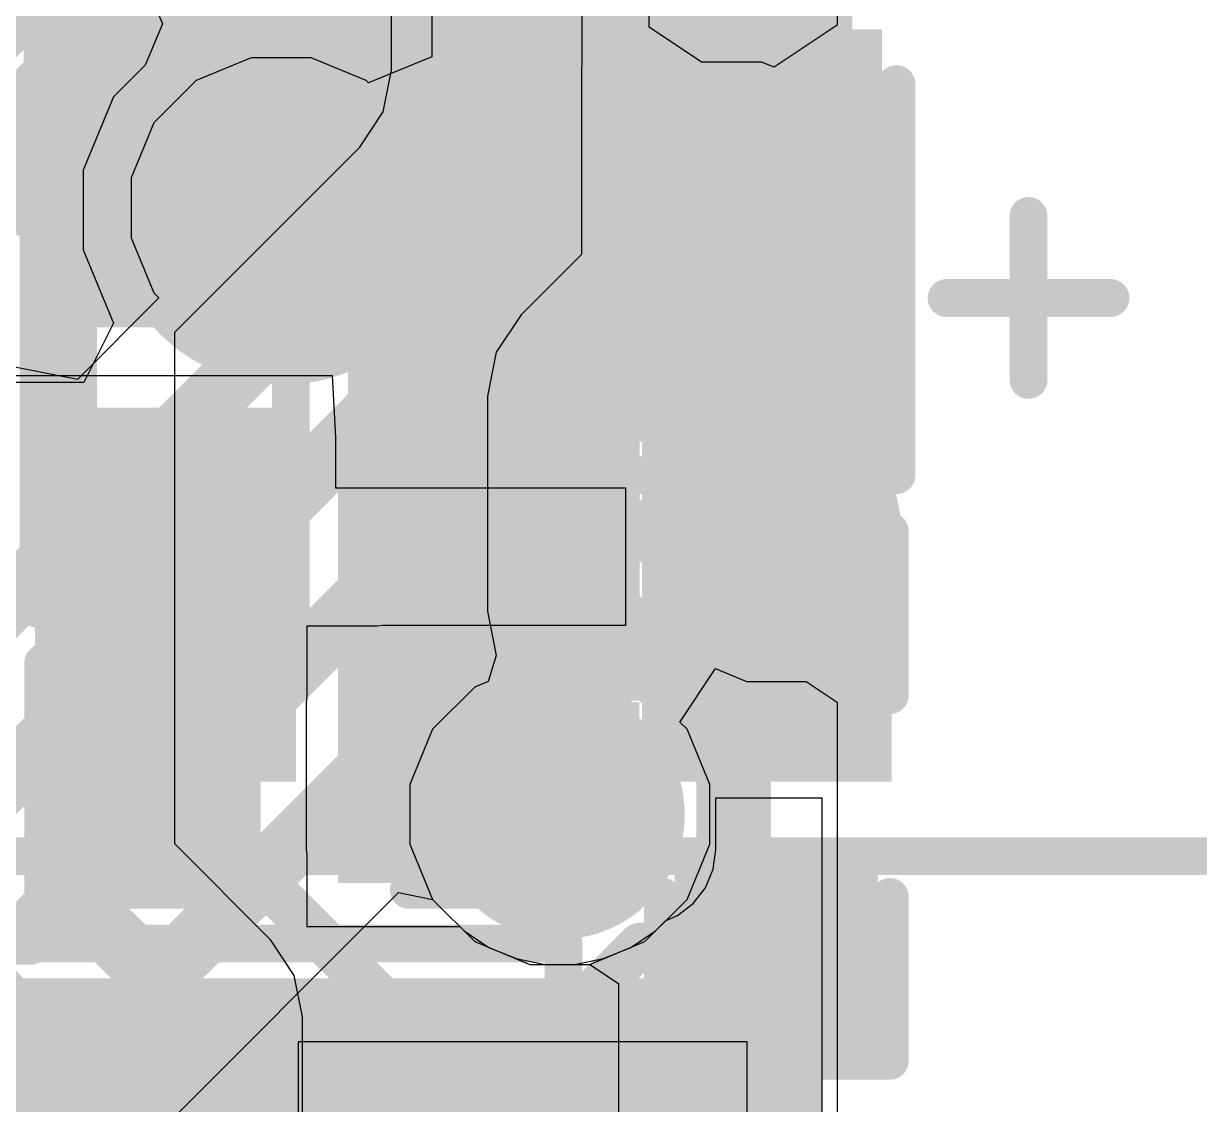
# Model space of a CAD drawing. Header units: inches. Extents: x -35 to 304, y -8 to 63.
# Drawn here: x 10.634 to 13.003, y 5.094 to 7.271 of the extents above; entities that cross this region are included whole.
import ezdxf

# ---------------------------------------------------------------- set-up
doc = ezdxf.new("R2010")
doc.units = ezdxf.units.IN
for name, color, linetype in [('Bottom Layer', 5, 'Continuous'), ('Bottom Overlay', 54, 'Continuous'), ('Bottom Paste', 16, 'Continuous'), ('Bottom Solder', 6, 'Continuous'), ('Drill Drawing', 1, 'Continuous'), ('Layer 2', 16, 'Continuous'), ('Layer 3', 76, 'Continuous'), ('Top Layer', 1, 'Continuous'), ('Top Overlay', 2, 'Continuous'), ('Top Paste', 8, 'Continuous'), ('Top Solder', 216, 'Continuous'), ('Via Holes', 16, 'Continuous')]:
    doc.layers.add(name, color=color, linetype=linetype)

# ---------------------------------------------------------------- blocks, each defined once
blk = doc.blocks.new('R___0201_B_6')
at = {"layer": 'Bottom Layer'}
for points in [[(-0.41, 0.185), (-0.14, 0.185), (-0.14, -0.185), (-0.41, -0.185)], [(0.14, 0.185), (0.41, 0.185), (0.41, -0.185), (0.14, -0.185)]]:
    blk.add_hatch(color=5, dxfattribs=at).paths.add_polyline_path(points)
at = {"layer": 'Bottom Paste'}
for points in [[(-0.41, 0.185), (-0.14, 0.185), (-0.14, -0.185), (-0.41, -0.185)], [(0.14, 0.185), (0.41, 0.185), (0.41, -0.185), (0.14, -0.185)]]:
    blk.add_hatch(color=16, dxfattribs=at).paths.add_polyline_path(points)
at = {"layer": 'Bottom Solder'}
for points in [[(-0.465, 0.24), (-0.085, 0.24), (-0.085, -0.24), (-0.465, -0.24)], [(0.085, 0.24), (0.465, 0.24), (0.465, -0.24), (0.085, -0.24)]]:
    blk.add_hatch(color=6, dxfattribs=at).paths.add_polyline_path(points)
at = {"layer": 'Bottom Overlay'}
for points in [[(-0.4826, -0.254, 0.0762, 0.0762, 0), (-0.4826, 0.254, 0.0762, 0.0762, 0)], [(0.4826, 0.254, 0.0762, 0.0762, 0), (-0.4826, 0.254, 0.0762, 0.0762, 0)], [(0.4826, -0.254, 0.0762, 0.0762, 0), (0.4826, 0.254, 0.0762, 0.0762, 0)], [(0.4826, -0.254, 0.0762, 0.0762, 0), (-0.4826, -0.254, 0.0762, 0.0762, 0)]]:
    blk.add_lwpolyline(points, format="xyseb", dxfattribs=at)
for points in [[(-0.5016, 0.254, 0.0381, 0.0381, 1), (-0.4636, 0.254, 0.0381, 0.0381, 1)], [(-0.5016, 0.254, 0.0381, 0.0381, 1), (-0.4636, 0.254, 0.0381, 0.0381, 1)], [(0.4636, 0.254, 0.0381, 0.0381, 1), (0.5016, 0.254, 0.0381, 0.0381, 1)], [(0.4636, 0.254, 0.0381, 0.0381, 1), (0.5016, 0.254, 0.0381, 0.0381, 1)], [(-0.5016, -0.254, 0.0381, 0.0381, 1), (-0.4636, -0.254, 0.0381, 0.0381, 1)], [(-0.5016, -0.254, 0.0381, 0.0381, 1), (-0.4636, -0.254, 0.0381, 0.0381, 1)], [(0.4636, -0.254, 0.0381, 0.0381, 1), (0.5016, -0.254, 0.0381, 0.0381, 1)], [(0.4636, -0.254, 0.0381, 0.0381, 1), (0.5016, -0.254, 0.0381, 0.0381, 1)]]:
    blk.add_lwpolyline(points, format="xyseb", close=True, dxfattribs=at)
blk = doc.blocks.new('DC_096_7')
at = {"layer": 'Top Layer'}
blk.add_hatch(color=1, dxfattribs=at).paths.add_polyline_path([(-2.05, 2.0542), (-0.75, 2.0542), (-0.75, 0.2542), (-2.05, 0.2542)])
at = {"layer": 'Top Paste'}
blk.add_hatch(color=8, dxfattribs=at).paths.add_polyline_path([(-2.05, 2.0542), (-0.75, 2.0542), (-0.75, 0.2542), (-2.05, 0.2542)])
at = {"layer": 'Top Solder'}
blk.add_hatch(color=216, dxfattribs=at).paths.add_polyline_path([(-2.1, 2.1042), (-0.7, 2.1042), (-0.7, 0.2042), (-2.1, 0.2042)])
at = {"layer": 'Top Overlay'}
blk.add_lwpolyline([(-2.05, -1.7458, 0.0762, 0.0762, 0), (-2.05, 2.0542, 0.0762, 0.0762, 0)], format="xyseb", dxfattribs=at)
blk.add_lwpolyline([(-2.0691, 2.0542, 0.0381, 0.0381, 1), (-2.031, 2.0542, 0.0381, 0.0381, 1)], format="xyseb", close=True, dxfattribs=at)
blk = doc.blocks.new('F980J107MMAAXE_B_8')
at = {"layer": 'Bottom Layer'}
for points in [[(-0.3556, -0.4445), (-0.3556, 0.4445), (0.3556, 0.4445), (0.3556, -0.4445)], [(1.143, -0.4445), (1.143, 0.4445), (1.905, 0.4445), (1.905, -0.4445)]]:
    blk.add_hatch(color=5, dxfattribs=at).paths.add_polyline_path(points)
at = {"layer": 'Bottom Paste'}
for points in [[(-0.3556, -0.4445), (-0.3556, 0.4445), (0.3556, 0.4445), (0.3556, -0.4445)], [(1.143, -0.4445), (1.143, 0.4445), (1.905, 0.4445), (1.905, -0.4445)]]:
    blk.add_hatch(color=16, dxfattribs=at).paths.add_polyline_path(points)
at = {"layer": 'Bottom Solder'}
for points in [[(-0.4156, -0.5045), (-0.4156, 0.5045), (0.4156, 0.5045), (0.4156, -0.5045)], [(1.083, -0.5045), (1.083, 0.5045), (1.965, 0.5045), (1.965, -0.5045)]]:
    blk.add_hatch(color=6, dxfattribs=at).paths.add_polyline_path(points)
at = {"layer": 'Bottom Overlay'}
for points in [[(-0.4826, 0.5334, 0.0762, 0.0762, 0), (0.3048, 0.5334, 0.0762, 0.0762, 0)], [(-0.4826, 0.5334, 0.0762, 0.0762, 0), (-0.4826, -0.5334, 0.0762, 0.0762, 0)], [(1.2192, 0.5334, 0.0762, 0.0762, 0), (2.0066, 0.5334, 0.0762, 0.0762, 0)], [(2.0066, 0.5334, 0.0762, 0.0762, 0), (2.0066, -0.5334, 0.0762, 0.0762, 0)], [(-0.4826, -0.5334, 0.0762, 0.0762, 0), (0.3048, -0.5334, 0.0762, 0.0762, 0)], [(1.2192, -0.5334, 0.0762, 0.0762, 0), (2.0066, -0.5334, 0.0762, 0.0762, 0)]]:
    blk.add_lwpolyline(points, format="xyseb", dxfattribs=at)
for points in [[(-0.5016, 0.5334, 0.0381, 0.0381, 1), (-0.4636, 0.5334, 0.0381, 0.0381, 1)], [(-0.5016, 0.5334, 0.0381, 0.0381, 1), (-0.4636, 0.5334, 0.0381, 0.0381, 1)], [(0.2857, 0.5334, 0.0381, 0.0381, 1), (0.3239, 0.5334, 0.0381, 0.0381, 1)], [(1.2002, 0.5334, 0.0381, 0.0381, 1), (1.2383, 0.5334, 0.0381, 0.0381, 1)], [(1.9875, 0.5334, 0.0381, 0.0381, 1), (2.0257, 0.5334, 0.0381, 0.0381, 1)], [(1.9875, 0.5334, 0.0381, 0.0381, 1), (2.0257, 0.5334, 0.0381, 0.0381, 1)], [(-0.5016, -0.5334, 0.0381, 0.0381, 1), (-0.4636, -0.5334, 0.0381, 0.0381, 1)], [(-0.5016, -0.5334, 0.0381, 0.0381, 1), (-0.4636, -0.5334, 0.0381, 0.0381, 1)], [(0.2857, -0.5334, 0.0381, 0.0381, 1), (0.3239, -0.5334, 0.0381, 0.0381, 1)], [(1.2002, -0.5334, 0.0381, 0.0381, 1), (1.2383, -0.5334, 0.0381, 0.0381, 1)], [(1.9875, -0.5334, 0.0381, 0.0381, 1), (2.0257, -0.5334, 0.0381, 0.0381, 1)], [(1.9875, -0.5334, 0.0381, 0.0381, 1), (2.0257, -0.5334, 0.0381, 0.0381, 1)]]:
    blk.add_lwpolyline(points, format="xyseb", close=True, dxfattribs=at)
blk = doc.blocks.new('EYSHSNZWZ_12')
at = {"layer": 'Top Layer'}
h = blk.add_hatch(color=1, dxfattribs=at)
edge = h.paths.add_edge_path()
edge.add_arc((-0.45, -0.375), 0.25, 0, 360)
h = blk.add_hatch(color=1, dxfattribs=at)
edge = h.paths.add_edge_path()
edge.add_arc((0.45, -0.375), 0.25, 0, 360)
for points in [[(-0.825, -0.875), (-0.525, -0.875), (-0.525, -1.425), (-0.825, -1.425)], [(-0.225, -0.875), (0.075, -0.875), (0.075, -1.425), (-0.225, -1.425)], [(0.375, -0.875), (0.675, -0.875), (0.675, -1.425), (0.375, -1.425)]]:
    blk.add_hatch(color=1, dxfattribs=at).paths.add_polyline_path(points)
at = {"layer": 'Top Paste'}
h = blk.add_hatch(color=8, dxfattribs=at)
edge = h.paths.add_edge_path()
edge.add_arc((-0.45, -0.375), 0.25, 0, 360)
h = blk.add_hatch(color=8, dxfattribs=at)
edge = h.paths.add_edge_path()
edge.add_arc((0.45, -0.375), 0.25, 0, 360)
for points in [[(-0.825, -0.875), (-0.525, -0.875), (-0.525, -1.425), (-0.825, -1.425)], [(-0.225, -0.875), (0.075, -0.875), (0.075, -1.425), (-0.225, -1.425)], [(0.375, -0.875), (0.675, -0.875), (0.675, -1.425), (0.375, -1.425)], [(-0.8252, -1.37), (-0.5252, -1.37), (-0.5252, -0.93), (-0.8252, -0.93)], [(-0.225, -1.37), (0.075, -1.37), (0.075, -0.93), (-0.225, -0.93)], [(0.375, -1.3698), (0.675, -1.3698), (0.675, -0.9298), (0.375, -0.9298)]]:
    blk.add_hatch(color=8, dxfattribs=at).paths.add_polyline_path(points)
at = {"layer": 'Top Solder'}
h = blk.add_hatch(color=216, dxfattribs=at)
edge = h.paths.add_edge_path()
edge.add_arc((-0.45, -0.375), 0.3516, 0, 360)
h = blk.add_hatch(color=216, dxfattribs=at)
edge = h.paths.add_edge_path()
edge.add_arc((0.45, -0.375), 0.3516, 0, 360)
for points in [[(-0.9266, -0.7734), (-0.4234, -0.7734), (-0.4234, -1.5266), (-0.9266, -1.5266)], [(-0.3266, -0.7734), (0.1766, -0.7734), (0.1766, -1.5266), (-0.3266, -1.5266)], [(0.2734, -0.7734), (0.7766, -0.7734), (0.7766, -1.5266), (0.2734, -1.5266)]]:
    blk.add_hatch(color=216, dxfattribs=at).paths.add_polyline_path(points)
at = {"layer": 'Top Overlay'}
blk.add_lwpolyline([(-4.318, -1.6764, 0.0762, 0.0762, 0), (4.318, -1.6764, 0.0762, 0.0762, 0)], format="xyseb", dxfattribs=at)
at = {"layer": 'Top Paste'}
for points in [[(-0.35, -0.375, 0.2, 0.2, 1), (-0.55, -0.375, 0.2, 0.2, 1)], [(0.55, -0.375, 0.2, 0.2, 1), (0.35, -0.375, 0.2, 0.2, 1)], [(-0.6, -0.375, 0.1, 0.1, 1), (-0.5, -0.375, 0.1, 0.1, 1)], [(-0.4, -0.375, 0.1, 0.1, 1), (-0.3, -0.375, 0.1, 0.1, 1)], [(0.3, -0.375, 0.1, 0.1, 1), (0.4, -0.375, 0.1, 0.1, 1)], [(0.5, -0.375, 0.1, 0.1, 1), (0.6, -0.375, 0.1, 0.1, 1)]]:
    blk.add_lwpolyline(points, format="xyseb", close=True, dxfattribs=at)
blk = doc.blocks.new('DFN_6_EP_2_2__B_14')
at = {"layer": 'Bottom Layer'}
blk.add_hatch(color=5, dxfattribs=at).paths.add_polyline_path([(-0.28, 0.685), (0.28, 0.685), (0.28, -0.685), (-0.28, -0.685)])
at = {"layer": 'Bottom Paste'}
blk.add_hatch(color=16, dxfattribs=at).paths.add_polyline_path([(-0.28, 0.685), (0.28, 0.685), (0.28, -0.685), (-0.28, -0.685)])
at = {"layer": 'Bottom Solder'}
for points in [[(-0.3816, 0.7866), (0.3816, 0.7866), (0.3816, -0.7866), (-0.3816, -0.7866)], [(0.5159, 0.7516), (1.3191, 0.7516), (1.3191, 0.2484), (0.5159, 0.2484)]]:
    blk.add_hatch(color=6, dxfattribs=at).paths.add_polyline_path(points)
at = {"layer": 'Bottom Overlay'}
for points in [[(-1, 1, 0.0762, 0.0762, 0), (1, 1, 0.0762, 0.0762, 0)], [(1, 0.7968, 0.0762, 0.0762, 0), (1, 1, 0.0762, 0.0762, 0)]]:
    blk.add_lwpolyline(points, format="xyseb", dxfattribs=at)
for points in [[(0.981, 1, 0.0381, 0.0381, 1), (1.0191, 1, 0.0381, 0.0381, 1)], [(0.981, 1, 0.0381, 0.0381, 1), (1.0191, 1, 0.0381, 0.0381, 1)], [(0.981, 0.7968, 0.0381, 0.0381, 1), (1.0191, 0.7968, 0.0381, 0.0381, 1)]]:
    blk.add_lwpolyline(points, format="xyseb", close=True, dxfattribs=at)
blk = doc.blocks.new('R___0201_B_22')
at = {"layer": 'Bottom Layer'}
for points in [[(-0.41, 0.185), (-0.14, 0.185), (-0.14, -0.185), (-0.41, -0.185)], [(0.14, 0.185), (0.41, 0.185), (0.41, -0.185), (0.14, -0.185)]]:
    blk.add_hatch(color=5, dxfattribs=at).paths.add_polyline_path(points)
at = {"layer": 'Bottom Paste'}
for points in [[(-0.41, 0.185), (-0.14, 0.185), (-0.14, -0.185), (-0.41, -0.185)], [(0.14, 0.185), (0.41, 0.185), (0.41, -0.185), (0.14, -0.185)]]:
    blk.add_hatch(color=16, dxfattribs=at).paths.add_polyline_path(points)
at = {"layer": 'Bottom Solder'}
for points in [[(-0.465, 0.24), (-0.085, 0.24), (-0.085, -0.24), (-0.465, -0.24)], [(0.085, 0.24), (0.465, 0.24), (0.465, -0.24), (0.085, -0.24)]]:
    blk.add_hatch(color=6, dxfattribs=at).paths.add_polyline_path(points)
at = {"layer": 'Bottom Overlay'}
for points in [[(-0.4826, -0.254, 0.0762, 0.0762, 0), (-0.4826, 0.254, 0.0762, 0.0762, 0)], [(0.4826, 0.254, 0.0762, 0.0762, 0), (-0.4826, 0.254, 0.0762, 0.0762, 0)], [(0.4826, -0.254, 0.0762, 0.0762, 0), (0.4826, 0.254, 0.0762, 0.0762, 0)], [(0.4826, -0.254, 0.0762, 0.0762, 0), (-0.4826, -0.254, 0.0762, 0.0762, 0)]]:
    blk.add_lwpolyline(points, format="xyseb", dxfattribs=at)
for points in [[(-0.5016, 0.254, 0.0381, 0.0381, 1), (-0.4636, 0.254, 0.0381, 0.0381, 1)], [(-0.5016, 0.254, 0.0381, 0.0381, 1), (-0.4636, 0.254, 0.0381, 0.0381, 1)], [(0.4636, 0.254, 0.0381, 0.0381, 1), (0.5016, 0.254, 0.0381, 0.0381, 1)], [(0.4636, 0.254, 0.0381, 0.0381, 1), (0.5016, 0.254, 0.0381, 0.0381, 1)], [(-0.5016, -0.254, 0.0381, 0.0381, 1), (-0.4636, -0.254, 0.0381, 0.0381, 1)], [(-0.5016, -0.254, 0.0381, 0.0381, 1), (-0.4636, -0.254, 0.0381, 0.0381, 1)], [(0.4636, -0.254, 0.0381, 0.0381, 1), (0.5016, -0.254, 0.0381, 0.0381, 1)], [(0.4636, -0.254, 0.0381, 0.0381, 1), (0.5016, -0.254, 0.0381, 0.0381, 1)]]:
    blk.add_lwpolyline(points, format="xyseb", close=True, dxfattribs=at)
blk = doc.blocks.new('CAP_0201_B_39')
at = {"layer": 'Bottom Layer'}
for points in [[(-0.45, 0.15), (-0.15, 0.15), (-0.15, -0.15), (-0.45, -0.15)], [(0.15, 0.15), (0.45, 0.15), (0.45, -0.15), (0.15, -0.15)]]:
    blk.add_hatch(color=5, dxfattribs=at).paths.add_polyline_path(points)
at = {"layer": 'Bottom Paste'}
for points in [[(-0.45, 0.15), (-0.15, 0.15), (-0.15, -0.15), (-0.45, -0.15)], [(0.15, 0.15), (0.45, 0.15), (0.45, -0.15), (0.15, -0.15)]]:
    blk.add_hatch(color=16, dxfattribs=at).paths.add_polyline_path(points)
at = {"layer": 'Bottom Solder'}
for points in [[(-0.505, 0.205), (-0.095, 0.205), (-0.095, -0.205), (-0.505, -0.205)], [(0.095, 0.205), (0.505, 0.205), (0.505, -0.205), (0.095, -0.205)]]:
    blk.add_hatch(color=6, dxfattribs=at).paths.add_polyline_path(points)
at = {"layer": 'Bottom Overlay'}
for points in [[(-0.5334, -0.2286, 0.0762, 0.0762, 0), (-0.5334, 0.2286, 0.0762, 0.0762, 0)], [(-0.5334, 0.2286, 0.0762, 0.0762, 0), (-0.2032, 0.2286, 0.0762, 0.0762, 0)], [(0.2032, 0.2286, 0.0762, 0.0762, 0), (0.5334, 0.2286, 0.0762, 0.0762, 0)], [(0.5334, -0.2286, 0.0762, 0.0762, 0), (0.5334, 0.2286, 0.0762, 0.0762, 0)], [(-0.5334, -0.2286, 0.0762, 0.0762, 0), (-0.2032, -0.2286, 0.0762, 0.0762, 0)], [(0.2032, -0.2286, 0.0762, 0.0762, 0), (0.5334, -0.2286, 0.0762, 0.0762, 0)]]:
    blk.add_lwpolyline(points, format="xyseb", dxfattribs=at)
for points in [[(-0.5524, 0.2286, 0.0381, 0.0381, 1), (-0.5143, 0.2286, 0.0381, 0.0381, 1)], [(-0.5524, 0.2286, 0.0381, 0.0381, 1), (-0.5143, 0.2286, 0.0381, 0.0381, 1)], [(-0.2223, 0.2286, 0.0381, 0.0381, 1), (-0.1842, 0.2286, 0.0381, 0.0381, 1)], [(0.1842, 0.2286, 0.0381, 0.0381, 1), (0.2223, 0.2286, 0.0381, 0.0381, 1)], [(0.5143, 0.2286, 0.0381, 0.0381, 1), (0.5524, 0.2286, 0.0381, 0.0381, 1)], [(0.5143, 0.2286, 0.0381, 0.0381, 1), (0.5524, 0.2286, 0.0381, 0.0381, 1)], [(-0.5524, -0.2286, 0.0381, 0.0381, 1), (-0.5143, -0.2286, 0.0381, 0.0381, 1)], [(-0.5524, -0.2286, 0.0381, 0.0381, 1), (-0.5143, -0.2286, 0.0381, 0.0381, 1)], [(-0.2223, -0.2286, 0.0381, 0.0381, 1), (-0.1842, -0.2286, 0.0381, 0.0381, 1)], [(0.1842, -0.2286, 0.0381, 0.0381, 1), (0.2223, -0.2286, 0.0381, 0.0381, 1)], [(0.5143, -0.2286, 0.0381, 0.0381, 1), (0.5524, -0.2286, 0.0381, 0.0381, 1)], [(0.5143, -0.2286, 0.0381, 0.0381, 1), (0.5524, -0.2286, 0.0381, 0.0381, 1)]]:
    blk.add_lwpolyline(points, format="xyseb", close=True, dxfattribs=at)
blk = doc.blocks.new('CAP_0201_B_40')
at = {"layer": 'Bottom Layer'}
for points in [[(-0.45, 0.15), (-0.15, 0.15), (-0.15, -0.15), (-0.45, -0.15)], [(0.15, 0.15), (0.45, 0.15), (0.45, -0.15), (0.15, -0.15)]]:
    blk.add_hatch(color=5, dxfattribs=at).paths.add_polyline_path(points)
at = {"layer": 'Bottom Paste'}
for points in [[(-0.45, 0.15), (-0.15, 0.15), (-0.15, -0.15), (-0.45, -0.15)], [(0.15, 0.15), (0.45, 0.15), (0.45, -0.15), (0.15, -0.15)]]:
    blk.add_hatch(color=16, dxfattribs=at).paths.add_polyline_path(points)
at = {"layer": 'Bottom Solder'}
for points in [[(-0.505, 0.205), (-0.095, 0.205), (-0.095, -0.205), (-0.505, -0.205)], [(0.095, 0.205), (0.505, 0.205), (0.505, -0.205), (0.095, -0.205)]]:
    blk.add_hatch(color=6, dxfattribs=at).paths.add_polyline_path(points)
at = {"layer": 'Bottom Overlay'}
for points in [[(-0.5334, 0.2286, 0.0762, 0.0762, 0), (-0.5334, -0.2286, 0.0762, 0.0762, 0)], [(-0.5334, 0.2286, 0.0762, 0.0762, 0), (-0.2032, 0.2286, 0.0762, 0.0762, 0)], [(0.2032, 0.2286, 0.0762, 0.0762, 0), (0.5334, 0.2286, 0.0762, 0.0762, 0)], [(0.5334, 0.2286, 0.0762, 0.0762, 0), (0.5334, -0.2286, 0.0762, 0.0762, 0)], [(-0.5334, -0.2286, 0.0762, 0.0762, 0), (-0.2032, -0.2286, 0.0762, 0.0762, 0)], [(0.2032, -0.2286, 0.0762, 0.0762, 0), (0.5334, -0.2286, 0.0762, 0.0762, 0)]]:
    blk.add_lwpolyline(points, format="xyseb", dxfattribs=at)
for points in [[(-0.5524, 0.2286, 0.0381, 0.0381, 1), (-0.5143, 0.2286, 0.0381, 0.0381, 1)], [(-0.5524, 0.2286, 0.0381, 0.0381, 1), (-0.5143, 0.2286, 0.0381, 0.0381, 1)], [(-0.2223, 0.2286, 0.0381, 0.0381, 1), (-0.1842, 0.2286, 0.0381, 0.0381, 1)], [(0.1842, 0.2286, 0.0381, 0.0381, 1), (0.2223, 0.2286, 0.0381, 0.0381, 1)], [(0.5143, 0.2286, 0.0381, 0.0381, 1), (0.5524, 0.2286, 0.0381, 0.0381, 1)], [(0.5143, 0.2286, 0.0381, 0.0381, 1), (0.5524, 0.2286, 0.0381, 0.0381, 1)], [(-0.5524, -0.2286, 0.0381, 0.0381, 1), (-0.5143, -0.2286, 0.0381, 0.0381, 1)], [(-0.5524, -0.2286, 0.0381, 0.0381, 1), (-0.5143, -0.2286, 0.0381, 0.0381, 1)], [(-0.2223, -0.2286, 0.0381, 0.0381, 1), (-0.1842, -0.2286, 0.0381, 0.0381, 1)], [(0.1842, -0.2286, 0.0381, 0.0381, 1), (0.2223, -0.2286, 0.0381, 0.0381, 1)], [(0.5143, -0.2286, 0.0381, 0.0381, 1), (0.5524, -0.2286, 0.0381, 0.0381, 1)], [(0.5143, -0.2286, 0.0381, 0.0381, 1), (0.5524, -0.2286, 0.0381, 0.0381, 1)]]:
    blk.add_lwpolyline(points, format="xyseb", close=True, dxfattribs=at)

msp = doc.modelspace()

# ---------------------------------------------------------------- hatches: boundary and pattern name
at = {"layer": 'Bottom Layer'}
for points in [[(10.7412, 7.0799), (12.3034, 7.0799), (12.3034, 7.5825), (10.7412, 7.5825)], [(12.0003, 5.865), (12.3065, 5.865), (12.3065, 7.1997), (12.0003, 7.1997)], [(11.3567, 5.6072), (11.8744, 5.6072), (11.8744, 5.9045), (11.3567, 5.9045)]]:
    msp.add_hatch(color=5, dxfattribs=at).paths.add_polyline_path(points)
h = msp.add_hatch(color=5, dxfattribs=at)
edge = h.paths.add_edge_path()
edge.add_arc((12.1503, 6.2484), 0.15, 0, 360)
h = msp.add_hatch(color=5, dxfattribs=at)
edge = h.paths.add_edge_path()
edge.add_arc((11.7142, 5.6782), 0.15, 0, 360)
at = {"layer": 'Bottom Solder'}
h = msp.add_hatch(color=6, dxfattribs=at)
edge = h.paths.add_edge_path()
edge.add_arc((12.1503, 6.2484), 0.2516, 0, 360)
h = msp.add_hatch(color=6, dxfattribs=at)
edge = h.paths.add_edge_path()
edge.add_arc((11.7142, 5.6782), 0.2516, 0, 360)
at = {"layer": 'Layer 2'}
h = msp.add_hatch(color=16, dxfattribs=at)
edge = h.paths.add_edge_path()
edge.add_arc((11.1528, 6.8999), 0.15, 0, 360)
h = msp.add_hatch(color=16, dxfattribs=at)
edge = h.paths.add_edge_path()
edge.add_arc((12.0605, 6.891), 0.15, 0, 360)
h = msp.add_hatch(color=16, dxfattribs=at)
edge = h.paths.add_edge_path()
edge.add_arc((12.1503, 6.2484), 0.15, 0, 360)
h = msp.add_hatch(color=16, dxfattribs=at)
edge = h.paths.add_edge_path()
edge.add_arc((11.7142, 5.6782), 0.15, 0, 360)
at = {"layer": 'Layer 3'}
h = msp.add_hatch(color=76, dxfattribs=at)
edge = h.paths.add_edge_path()
edge.add_arc((12.1503, 6.2484), 0.15, 0, 360)
h = msp.add_hatch(color=76, dxfattribs=at)
edge = h.paths.add_edge_path()
edge.add_arc((11.7142, 5.6782), 0.15, 0, 360)
at = {"layer": 'Top Layer'}
h = msp.add_hatch(color=1, dxfattribs=at)
edge = h.paths.add_edge_path()
edge.add_arc((11.1528, 6.8999), 0.15, 0, 360)
h = msp.add_hatch(color=1, dxfattribs=at)
edge = h.paths.add_edge_path()
edge.add_arc((12.0605, 6.891), 0.15, 0, 360)
for points in [[(11.2676, 5.5401), (11.8583, 5.5401), (11.8583, 6.3965), (11.2676, 6.3965)], [(11.9805, 5.8454), (12.3101, 5.8454), (12.3101, 6.3965), (11.9805, 6.3965)], [(11.2676, 5.6096), (11.6832, 5.6096), (11.6832, 6.3954), (11.2676, 6.3954)], [(10.1811, 3.998), (12.1936, 3.998), (12.1936, 5.298), (10.1811, 5.298)]]:
    msp.add_hatch(color=1, dxfattribs=at).paths.add_polyline_path(points)
h = msp.add_hatch(color=1, dxfattribs=at)
edge = h.paths.add_edge_path()
edge.add_arc((12.1503, 6.2484), 0.15, 0, 360)
h = msp.add_hatch(color=1, dxfattribs=at)
edge = h.paths.add_edge_path()
edge.add_arc((11.7142, 5.6782), 0.15, 0, 360)
at = {"layer": 'Top Solder'}
h = msp.add_hatch(color=216, dxfattribs=at)
edge = h.paths.add_edge_path()
edge.add_arc((11.1528, 6.8999), 0.2516, 0, 360)
h = msp.add_hatch(color=216, dxfattribs=at)
edge = h.paths.add_edge_path()
edge.add_arc((12.0605, 6.891), 0.2516, 0, 360)
h = msp.add_hatch(color=216, dxfattribs=at)
edge = h.paths.add_edge_path()
edge.add_arc((12.1503, 6.2484), 0.2516, 0, 360)
h = msp.add_hatch(color=216, dxfattribs=at)
edge = h.paths.add_edge_path()
edge.add_arc((11.7142, 5.6782), 0.2516, 0, 360)
at = {"layer": 'Via Holes'}
h = msp.add_hatch(color=7, dxfattribs=at)
edge = h.paths.add_edge_path()
edge.add_arc((11.1528, 6.8999), 0.075, 0, 360)
h = msp.add_hatch(color=7, dxfattribs=at)
edge = h.paths.add_edge_path()
edge.add_arc((12.0605, 6.891), 0.075, 0, 360)
h = msp.add_hatch(color=7, dxfattribs=at)
edge = h.paths.add_edge_path()
edge.add_arc((12.1503, 6.2484), 0.075, 0, 360)
h = msp.add_hatch(color=7, dxfattribs=at)
edge = h.paths.add_edge_path()
edge.add_arc((11.7142, 5.6782), 0.075, 0, 360)

# ---------------------------------------------------------------- linework, layer by layer
at = {"layer": 'Bottom Layer'}
for p, q in [((10.581, 6.5618), (11.2558, 6.5618)), ((11.2558, 6.5618), (11.262, 6.4374)), ((11.262, 6.4374), (11.262, 6.3361)), ((11.262, 6.3361), (11.8465, 6.3361)), ((11.8465, 6.3361), (11.8465, 6.0582)), ((11.3467, 6.0569), (11.2043, 6.0569)), ((11.2043, 6.0569), (11.2043, 5.9145)), ((11.3567, 6.0582), (11.3467, 6.0569)), ((11.8465, 6.0582), (11.3567, 6.0582)), ((11.2043, 5.9145), (11.203, 5.9045)), ((11.203, 5.9045), (11.203, 5.6072)), ((12.0281, 5.6072), (12.0281, 5.7113)), ((12.0281, 5.7113), (12.2419, 5.7113)), ((12.2419, 5.7113), (12.2419, 2.4064)), ((11.203, 5.6072), (11.2043, 5.5972)), ((11.2043, 5.5972), (11.2043, 5.4521)), ((12.0228, 5.5674), (12.0281, 5.6072)), ((12.0075, 5.5303), (12.0228, 5.5674)), ((11.983, 5.4985), (12.0075, 5.5303)), ((11.9512, 5.4741), (11.983, 5.4985)), ((11.9281, 5.4645), (11.9512, 5.4741)), ((11.2043, 5.4521), (11.5127, 5.4521)), ((11.5127, 5.4521), (11.5214, 5.4433)), ((11.907, 5.4433), (11.9281, 5.4645)), ((11.5214, 5.4433), (11.5709, 5.4102)), ((11.8574, 5.4102), (11.907, 5.4433)), ((11.5709, 5.4102), (11.626, 5.3875)), ((11.8024, 5.3875), (11.8574, 5.4102)), ((11.626, 5.3875), (11.6844, 5.3758)), ((11.744, 5.3758), (11.8024, 5.3875)), ((11.6844, 5.3758), (11.744, 5.3758)), ((12.0916, 5.2202), (11.1868, 5.2202)), ((11.1868, 5.2202), (11.1868, 4.6154)), ((12.0916, 4.6154), (12.0916, 5.2202))]:
    msp.add_line(p, q, dxfattribs=at)
for points in [[(10.2039, 7.3406, 0.127, 0.127, 0), (10.6391, 6.9054, 0.127, 0.127, 0)], [(10.6391, 6.9054, 0.127, 0.127, 0), (10.8622, 6.9054, 0.127, 0.127, 0)], [(10.8622, 6.9054, 0.127, 0.127, 0), (10.9184, 6.8492, 0.127, 0.127, 0)], [(10.9184, 5.7661, 0.09, 0.09, 0), (10.9184, 6.2992, 0.09, 0.09, 0)], [(10.9067, 5.7545, 0.09, 0.09, 0), (10.9184, 5.7661, 0.09, 0.09, 0)], [(10.9067, 5.7545, 0.09, 0.09, 0), (11.4082, 5.253, 0.09, 0.09, 0)], [(11.7143, 5.253, 0.09, 0.09, 0), (11.8763, 5.415, 0.09, 0.09, 0)], [(11.8763, 5.415, 0.09, 0.09, 0), (12.1503, 5.415, 0.09, 0.09, 0)], [(11.4082, 5.253, 0.09, 0.09, 0), (11.7143, 5.253, 0.09, 0.09, 0)]]:
    msp.add_lwpolyline(points, format="xyseb", dxfattribs=at)
for points in [[(10.6074, 6.9054, 0.0635, 0.0635, 1), (10.6709, 6.9054, 0.0635, 0.0635, 1)], [(10.6074, 6.9054, 0.0635, 0.0635, 1), (10.6709, 6.9054, 0.0635, 0.0635, 1)], [(10.8305, 6.9054, 0.0635, 0.0635, 1), (10.894, 6.9054, 0.0635, 0.0635, 1)], [(10.8305, 6.9054, 0.0635, 0.0635, 1), (10.894, 6.9054, 0.0635, 0.0635, 1)], [(10.8866, 6.8492, 0.0635, 0.0635, 1), (10.9501, 6.8492, 0.0635, 0.0635, 1)], [(10.8959, 6.2992, 0.045, 0.045, 1), (10.9409, 6.2992, 0.045, 0.045, 1)], [(10.8959, 5.7661, 0.045, 0.045, 1), (10.9409, 5.7661, 0.045, 0.045, 1)], [(10.8959, 5.7661, 0.045, 0.045, 1), (10.9409, 5.7661, 0.045, 0.045, 1)], [(10.8842, 5.7545, 0.045, 0.045, 1), (10.9292, 5.7545, 0.045, 0.045, 1)], [(10.8842, 5.7545, 0.045, 0.045, 1), (10.9292, 5.7545, 0.045, 0.045, 1)], [(11.8538, 5.415, 0.045, 0.045, 1), (11.8988, 5.415, 0.045, 0.045, 1)], [(11.8538, 5.415, 0.045, 0.045, 1), (11.8988, 5.415, 0.045, 0.045, 1)], [(12.1278, 5.415, 0.045, 0.045, 1), (12.1728, 5.415, 0.045, 0.045, 1)], [(11.3857, 5.253, 0.045, 0.045, 1), (11.4307, 5.253, 0.045, 0.045, 1)], [(11.3857, 5.253, 0.045, 0.045, 1), (11.4307, 5.253, 0.045, 0.045, 1)], [(11.6918, 5.253, 0.045, 0.045, 1), (11.7368, 5.253, 0.045, 0.045, 1)], [(11.6918, 5.253, 0.045, 0.045, 1), (11.7368, 5.253, 0.045, 0.045, 1)]]:
    msp.add_lwpolyline(points, format="xyseb", close=True, dxfattribs=at)
at = {"layer": 'Bottom Overlay'}
for points in [[(12.6583, 6.5532, 0.0762, 0.0762, 0), (12.6583, 6.8834, 0.0762, 0.0762, 0)], [(12.4932, 6.7183, 0.0762, 0.0762, 0), (12.8234, 6.7183, 0.0762, 0.0762, 0)]]:
    msp.add_lwpolyline(points, format="xyseb", dxfattribs=at)
for points in [[(12.6392, 6.8834, 0.0381, 0.0381, 1), (12.6773, 6.8834, 0.0381, 0.0381, 1)], [(12.4741, 6.7183, 0.0381, 0.0381, 1), (12.5122, 6.7183, 0.0381, 0.0381, 1)], [(12.8043, 6.7183, 0.0381, 0.0381, 1), (12.8424, 6.7183, 0.0381, 0.0381, 1)], [(12.6392, 6.5532, 0.0381, 0.0381, 1), (12.6773, 6.5532, 0.0381, 0.0381, 1)]]:
    msp.add_lwpolyline(points, format="xyseb", close=True, dxfattribs=at)
at = {"layer": 'Drill Drawing'}
for points in [[(10.8988, 7.1539, 0.0508, 0.0508, 0), (11.4068, 7.1539, 0.0508, 0.0508, 0)], [(10.8988, 7.1539, 0.0508, 0.0508, 0), (11.1528, 6.6459, 0.0508, 0.0508, 0)], [(11.1528, 6.6459, 0.0508, 0.0508, 0), (11.4068, 7.1539, 0.0508, 0.0508, 0)], [(11.8065, 7.145, 0.0508, 0.0508, 0), (12.3145, 7.145, 0.0508, 0.0508, 0)], [(11.8065, 7.145, 0.0508, 0.0508, 0), (12.0605, 6.637, 0.0508, 0.0508, 0)], [(12.0605, 6.637, 0.0508, 0.0508, 0), (12.3145, 7.145, 0.0508, 0.0508, 0)], [(11.8963, 6.5024, 0.0508, 0.0508, 0), (12.4043, 6.5024, 0.0508, 0.0508, 0)], [(11.8963, 6.5024, 0.0508, 0.0508, 0), (12.1503, 5.9944, 0.0508, 0.0508, 0)], [(12.1503, 5.9944, 0.0508, 0.0508, 0), (12.4043, 6.5024, 0.0508, 0.0508, 0)], [(11.4602, 5.9322, 0.0508, 0.0508, 0), (11.9682, 5.9322, 0.0508, 0.0508, 0)], [(11.4602, 5.9322, 0.0508, 0.0508, 0), (11.7142, 5.4242, 0.0508, 0.0508, 0)], [(11.7142, 5.4242, 0.0508, 0.0508, 0), (11.9682, 5.9322, 0.0508, 0.0508, 0)]]:
    msp.add_lwpolyline(points, format="xyseb", dxfattribs=at)
for points in [[(10.8861, 7.1539, 0.0254, 0.0254, 1), (10.9115, 7.1539, 0.0254, 0.0254, 1)], [(10.8861, 7.1539, 0.0254, 0.0254, 1), (10.9115, 7.1539, 0.0254, 0.0254, 1)], [(11.3941, 7.1539, 0.0254, 0.0254, 1), (11.4195, 7.1539, 0.0254, 0.0254, 1)], [(11.3941, 7.1539, 0.0254, 0.0254, 1), (11.4195, 7.1539, 0.0254, 0.0254, 1)], [(11.7938, 7.145, 0.0254, 0.0254, 1), (11.8192, 7.145, 0.0254, 0.0254, 1)], [(11.7938, 7.145, 0.0254, 0.0254, 1), (11.8192, 7.145, 0.0254, 0.0254, 1)], [(12.3018, 7.145, 0.0254, 0.0254, 1), (12.3272, 7.145, 0.0254, 0.0254, 1)], [(12.3018, 7.145, 0.0254, 0.0254, 1), (12.3272, 7.145, 0.0254, 0.0254, 1)], [(11.1401, 6.6459, 0.0254, 0.0254, 1), (11.1655, 6.6459, 0.0254, 0.0254, 1)], [(11.1401, 6.6459, 0.0254, 0.0254, 1), (11.1655, 6.6459, 0.0254, 0.0254, 1)], [(12.0478, 6.637, 0.0254, 0.0254, 1), (12.0732, 6.637, 0.0254, 0.0254, 1)], [(12.0478, 6.637, 0.0254, 0.0254, 1), (12.0732, 6.637, 0.0254, 0.0254, 1)], [(11.8836, 6.5024, 0.0254, 0.0254, 1), (11.909, 6.5024, 0.0254, 0.0254, 1)], [(11.8836, 6.5024, 0.0254, 0.0254, 1), (11.909, 6.5024, 0.0254, 0.0254, 1)], [(12.3916, 6.5024, 0.0254, 0.0254, 1), (12.417, 6.5024, 0.0254, 0.0254, 1)], [(12.3916, 6.5024, 0.0254, 0.0254, 1), (12.417, 6.5024, 0.0254, 0.0254, 1)], [(12.1376, 5.9944, 0.0254, 0.0254, 1), (12.163, 5.9944, 0.0254, 0.0254, 1)], [(12.1376, 5.9944, 0.0254, 0.0254, 1), (12.163, 5.9944, 0.0254, 0.0254, 1)], [(11.4475, 5.9322, 0.0254, 0.0254, 1), (11.4729, 5.9322, 0.0254, 0.0254, 1)], [(11.4475, 5.9322, 0.0254, 0.0254, 1), (11.4729, 5.9322, 0.0254, 0.0254, 1)], [(11.9555, 5.9322, 0.0254, 0.0254, 1), (11.9809, 5.9322, 0.0254, 0.0254, 1)], [(11.9555, 5.9322, 0.0254, 0.0254, 1), (11.9809, 5.9322, 0.0254, 0.0254, 1)], [(11.7015, 5.4242, 0.0254, 0.0254, 1), (11.7269, 5.4242, 0.0254, 0.0254, 1)], [(11.7015, 5.4242, 0.0254, 0.0254, 1), (11.7269, 5.4242, 0.0254, 0.0254, 1)]]:
    msp.add_lwpolyline(points, format="xyseb", close=True, dxfattribs=at)
at = {"layer": 'Layer 2'}
for p, q in [((12.2727, 8.5922), (12.2727, 7.2679)), ((11.8942, 7.2637), (11.8942, 7.4369)), ((11.456, 7.338), (11.456, 7.204)), ((11.9998, 7.1931), (11.8942, 7.2637)), ((12.2727, 7.2679), (12.1457, 7.183)), ((11.0926, 7.2023), (10.9815, 7.1562)), ((11.2129, 7.2023), (11.0926, 7.2023)), ((11.3241, 7.1562), (11.2129, 7.2023)), ((11.456, 7.204), (11.329, 7.1514)), ((12.0003, 7.1934), (11.9998, 7.1931)), ((12.1206, 7.1934), (12.0003, 7.1934)), ((12.1457, 7.183), (12.1206, 7.1934)), ((10.9815, 7.1562), (10.8964, 7.0712)), ((11.329, 7.1514), (11.3241, 7.1562)), ((10.8964, 7.0712), (10.8504, 6.96)), ((10.8504, 6.96), (10.8504, 6.8397)), ((10.8504, 6.8397), (10.8964, 6.7286)), ((10.8964, 6.7286), (10.9066, 6.7184)), ((10.9066, 6.7184), (10.7422, 6.5541)), ((10.7422, 6.5541), (10.5924, 6.5839)), ((11.956, 5.8641), (12.0279, 5.9718)), ((12.0279, 5.9718), (12.0901, 5.946)), ((12.0901, 5.946), (12.2104, 5.946)), ((12.2104, 5.946), (12.2727, 5.9044)), ((12.2727, 5.9044), (12.2727, 0.4078)), ((11.9705, 5.8495), (11.956, 5.8641)), ((12.0166, 5.7384), (11.9705, 5.8495)), ((12.0166, 5.6181), (12.0166, 5.7384)), ((11.9705, 5.5069), (12.0166, 5.6181)), ((10.9011, 5.0326), (11.3891, 5.5206)), ((11.3891, 5.5206), (11.4578, 5.5069)), ((11.4578, 5.5069), (11.5429, 5.4219)), ((11.8855, 5.4219), (11.9705, 5.5069)), ((11.5429, 5.4219), (11.654, 5.3758)), ((11.7743, 5.3758), (11.8855, 5.4219)), ((11.654, 5.3758), (11.7743, 5.3758))]:
    msp.add_line(p, q, dxfattribs=at)
for points in [[(11.6751, 6.8235, 0.125, 0.125, 0), (11.6751, 7.6454, 0.125, 0.125, 0)], [(11.1502, 6.8973, 0.125, 0.125, 0), (11.1528, 6.8999, 0.125, 0.125, 0)], [(11.1502, 6.6522, 0.125, 0.125, 0), (11.1502, 6.8973, 0.125, 0.125, 0)], [(12.0605, 6.8554, 0.125, 0.125, 0), (12.0605, 6.891, 0.125, 0.125, 0)], [(10.6426, 5.4375, 0.125, 0.125, 0), (12.0605, 6.8554, 0.125, 0.125, 0)], [(10.539, 5.6875, 0.125, 0.125, 0), (11.6751, 6.8235, 0.125, 0.125, 0)], [(10.4355, 5.9375, 0.125, 0.125, 0), (11.1502, 6.6522, 0.125, 0.125, 0)], [(10.7462, 5.1875, 0.125, 0.125, 0), (11.8071, 6.2484, 0.125, 0.125, 0)], [(11.8071, 6.2484, 0.125, 0.125, 0), (12.1503, 6.2484, 0.125, 0.125, 0)], [(9.0047, 5.4375, 0.125, 0.125, 0), (10.6426, 5.4375, 0.125, 0.125, 0)], [(9.1579, 5.1875, 0.125, 0.125, 0), (10.7462, 5.1875, 0.125, 0.125, 0)]]:
    msp.add_lwpolyline(points, format="xyseb", dxfattribs=at)
for points in [[(11.119, 6.8973, 0.0625, 0.0625, 1), (11.1815, 6.8973, 0.0625, 0.0625, 1)], [(11.119, 6.8973, 0.0625, 0.0625, 1), (11.1815, 6.8973, 0.0625, 0.0625, 1)], [(11.1215, 6.8999, 0.0625, 0.0625, 1), (11.184, 6.8999, 0.0625, 0.0625, 1)], [(12.0292, 6.891, 0.0625, 0.0625, 1), (12.0917, 6.891, 0.0625, 0.0625, 1)], [(12.0292, 6.8554, 0.0625, 0.0625, 1), (12.0917, 6.8554, 0.0625, 0.0625, 1)], [(12.0292, 6.8554, 0.0625, 0.0625, 1), (12.0917, 6.8554, 0.0625, 0.0625, 1)], [(11.6438, 6.8235, 0.0625, 0.0625, 1), (11.7063, 6.8235, 0.0625, 0.0625, 1)], [(11.6438, 6.8235, 0.0625, 0.0625, 1), (11.7063, 6.8235, 0.0625, 0.0625, 1)], [(11.119, 6.6522, 0.0625, 0.0625, 1), (11.1815, 6.6522, 0.0625, 0.0625, 1)], [(11.119, 6.6522, 0.0625, 0.0625, 1), (11.1815, 6.6522, 0.0625, 0.0625, 1)], [(11.7758, 6.2484, 0.0625, 0.0625, 1), (11.8383, 6.2484, 0.0625, 0.0625, 1)], [(11.7758, 6.2484, 0.0625, 0.0625, 1), (11.8383, 6.2484, 0.0625, 0.0625, 1)], [(12.119, 6.2484, 0.0625, 0.0625, 1), (12.1815, 6.2484, 0.0625, 0.0625, 1)], [(10.6114, 5.4375, 0.0625, 0.0625, 1), (10.6739, 5.4375, 0.0625, 0.0625, 1)], [(10.6114, 5.4375, 0.0625, 0.0625, 1), (10.6739, 5.4375, 0.0625, 0.0625, 1)], [(10.7149, 5.1875, 0.0625, 0.0625, 1), (10.7774, 5.1875, 0.0625, 0.0625, 1)], [(10.7149, 5.1875, 0.0625, 0.0625, 1), (10.7774, 5.1875, 0.0625, 0.0625, 1)]]:
    msp.add_lwpolyline(points, format="xyseb", close=True, dxfattribs=at)
at = {"layer": 'Layer 3'}
for p, q in [((11.7588, 8.2771), (11.7588, 7.1871)), ((11.3752, 7.1769), (11.3752, 7.4369)), ((11.7588, 7.1871), (11.7578, 7.1818)), ((11.7578, 7.1818), (11.7578, 6.806)), ((11.3585, 7.0931), (11.3752, 7.1769)), ((11.311, 7.022), (11.3585, 7.0931)), ((10.9384, 6.6493), (11.311, 7.022)), ((11.7578, 6.806), (11.6363, 6.6845)), ((11.6363, 6.6845), (11.586, 6.6093)), ((10.9384, 5.6184), (10.9384, 6.6493)), ((11.586, 6.6093), (11.5684, 6.5206)), ((11.5684, 6.5206), (11.5684, 6.0871)), ((11.5684, 6.0871), (11.586, 5.9984)), ((11.586, 5.9984), (11.5701, 5.9459)), ((11.5701, 5.9459), (11.5429, 5.9346)), ((11.5429, 5.9346), (11.4578, 5.8495)), ((11.4578, 5.8495), (11.4118, 5.7384)), ((11.4118, 5.7384), (11.4118, 5.6181)), ((11.1318, 5.4249), (10.9384, 5.6184)), ((11.4118, 5.6181), (11.4578, 5.5069)), ((11.4578, 5.5069), (11.5429, 5.4219)), ((11.1793, 5.3538), (11.1318, 5.4249)), ((11.5429, 5.4219), (11.654, 5.3758)), ((11.196, 5.27), (11.1793, 5.3538)), ((11.654, 5.3758), (11.7743, 5.3758)), ((11.7743, 5.3758), (11.8323, 5.3371)), ((11.8323, 5.3371), (11.8323, 4.7489)), ((11.196, 2.889), (11.196, 5.27))]:
    msp.add_line(p, q, dxfattribs=at)
for points in [[(10.7739, 7.227, 0.15, 0.15, 0), (10.7739, 8.3722, 0.15, 0.15, 0)], [(11.9907, 7.1829, 0.15, 0.15, 0), (11.9907, 8.3732, 0.15, 0.15, 0)], [(11.1561, 7.1769, 0.125, 0.125, 0), (11.1561, 7.6454, 0.125, 0.125, 0)], [(10.3875, 6.8406, 0.15, 0.15, 0), (10.7739, 7.227, 0.15, 0.15, 0)], [(11.9896, 7.1818, 0.15, 0.15, 0), (11.9907, 7.1829, 0.15, 0.15, 0)], [(11.9896, 6.7099, 0.15, 0.15, 0), (11.9896, 7.1818, 0.15, 0.15, 0)], [(10.7192, 6.7401, 0.125, 0.125, 0), (11.1561, 7.1769, 0.125, 0.125, 0)], [(10.7192, 5.5276, 0.125, 0.125, 0), (10.7192, 6.7401, 0.125, 0.125, 0)], [(11.8003, 6.5206, 0.15, 0.15, 0), (11.9896, 6.7099, 0.15, 0.15, 0)], [(11.8003, 6.0871, 0.15, 0.15, 0), (11.8003, 6.5206, 0.15, 0.15, 0)], [(11.8003, 6.0871, 0.15, 0.15, 0), (12.0642, 5.8232, 0.15, 0.15, 0)], [(12.0642, 4.6529, 0.15, 0.15, 0), (12.0642, 5.8232, 0.15, 0.15, 0)], [(10.7192, 5.5276, 0.125, 0.125, 0), (10.9769, 5.27, 0.125, 0.125, 0)], [(10.4692, 5.4241, 0.125, 0.125, 0), (10.7269, 5.1664, 0.125, 0.125, 0)], [(10.9769, 2.889, 0.125, 0.125, 0), (10.9769, 5.27, 0.125, 0.125, 0)], [(10.7269, 2.9926, 0.125, 0.125, 0), (10.7269, 5.1664, 0.125, 0.125, 0)]]:
    msp.add_lwpolyline(points, format="xyseb", dxfattribs=at)
for points in [[(10.7364, 7.227, 0.075, 0.075, 1), (10.8114, 7.227, 0.075, 0.075, 1)], [(10.7364, 7.227, 0.075, 0.075, 1), (10.8114, 7.227, 0.075, 0.075, 1)], [(11.9521, 7.1818, 0.075, 0.075, 1), (12.0271, 7.1818, 0.075, 0.075, 1)], [(11.9521, 7.1818, 0.075, 0.075, 1), (12.0271, 7.1818, 0.075, 0.075, 1)], [(11.9532, 7.1829, 0.075, 0.075, 1), (12.0282, 7.1829, 0.075, 0.075, 1)], [(11.9532, 7.1829, 0.075, 0.075, 1), (12.0282, 7.1829, 0.075, 0.075, 1)], [(11.1248, 7.1769, 0.0625, 0.0625, 1), (11.1873, 7.1769, 0.0625, 0.0625, 1)], [(11.1248, 7.1769, 0.0625, 0.0625, 1), (11.1873, 7.1769, 0.0625, 0.0625, 1)], [(10.688, 6.7401, 0.0625, 0.0625, 1), (10.7505, 6.7401, 0.0625, 0.0625, 1)], [(10.688, 6.7401, 0.0625, 0.0625, 1), (10.7505, 6.7401, 0.0625, 0.0625, 1)], [(11.9521, 6.7099, 0.075, 0.075, 1), (12.0271, 6.7099, 0.075, 0.075, 1)], [(11.9521, 6.7099, 0.075, 0.075, 1), (12.0271, 6.7099, 0.075, 0.075, 1)], [(11.7628, 6.5206, 0.075, 0.075, 1), (11.8378, 6.5206, 0.075, 0.075, 1)], [(11.7628, 6.5206, 0.075, 0.075, 1), (11.8378, 6.5206, 0.075, 0.075, 1)], [(11.7628, 6.0871, 0.075, 0.075, 1), (11.8378, 6.0871, 0.075, 0.075, 1)], [(11.7628, 6.0871, 0.075, 0.075, 1), (11.8378, 6.0871, 0.075, 0.075, 1)], [(12.0267, 5.8232, 0.075, 0.075, 1), (12.1017, 5.8232, 0.075, 0.075, 1)], [(12.0267, 5.8232, 0.075, 0.075, 1), (12.1017, 5.8232, 0.075, 0.075, 1)], [(10.688, 5.5276, 0.0625, 0.0625, 1), (10.7505, 5.5276, 0.0625, 0.0625, 1)], [(10.688, 5.5276, 0.0625, 0.0625, 1), (10.7505, 5.5276, 0.0625, 0.0625, 1)], [(10.9456, 5.27, 0.0625, 0.0625, 1), (11.0081, 5.27, 0.0625, 0.0625, 1)], [(10.9456, 5.27, 0.0625, 0.0625, 1), (11.0081, 5.27, 0.0625, 0.0625, 1)], [(10.6956, 5.1664, 0.0625, 0.0625, 1), (10.7581, 5.1664, 0.0625, 0.0625, 1)], [(10.6956, 5.1664, 0.0625, 0.0625, 1), (10.7581, 5.1664, 0.0625, 0.0625, 1)]]:
    msp.add_lwpolyline(points, format="xyseb", close=True, dxfattribs=at)
at = {"layer": 'Top Layer'}
for p, q in [((10.879, 7.3534), (10.9139, 7.2704)), ((10.9139, 7.2704), (10.879, 7.1874)), ((10.879, 7.1874), (10.8149, 7.1234)), ((10.8149, 7.1234), (10.7537, 6.9755)), ((10.7537, 6.9755), (10.7537, 6.8154)), ((10.7537, 6.8154), (10.8149, 6.6675)), ((10.8149, 6.6675), (10.755, 6.5478)), ((10.755, 6.5478), (10.6073, 6.5478))]:
    msp.add_line(p, q, dxfattribs=at)
msp.add_lwpolyline([(10.5019, 7.2298, 0.2032, 0.2032, 0), (10.6564, 7.3843, 0.2032, 0.2032, 0)], format="xyseb", dxfattribs=at)
at = {"layer": 'Top Overlay'}
msp.add_lwpolyline([(12.1911, 0, 0.0762, 0.0762, 0), (12.1911, 5.298, 0.0762, 0.0762, 0)], format="xyseb", dxfattribs=at)
msp.add_lwpolyline([(12.172, 5.298, 0.0381, 0.0381, 1), (12.2101, 5.298, 0.0381, 0.0381, 1)], format="xyseb", close=True, dxfattribs=at)

# ---------------------------------------------------------------- block references
for name, p in [('EYSHSNZWZ_12', (11.6061, 7.2704)), ('CAP_0201_B_39', (11.2067, 5.7545)), ('DFN_6_EP_2_2__B_14', (10.7217, 4.4178))]:
    msp.add_blockref(name, p)
for name, p, rotation in [('F980J107MMAAXE_B_8', (11.8589, 6.8441), 90), ('R___0201_B_6', (10.9262, 7.6818), 270), ('R___0201_B_22', (10.9184, 6.5742), 270), ('CAP_0201_B_40', (12.1503, 5.715), 90), ('DC_096_7', (10.1369, 3.248), 270)]:
    msp.add_blockref(name, p, dxfattribs=dict(rotation=rotation))

doc.saveas('drawing.dxf')
